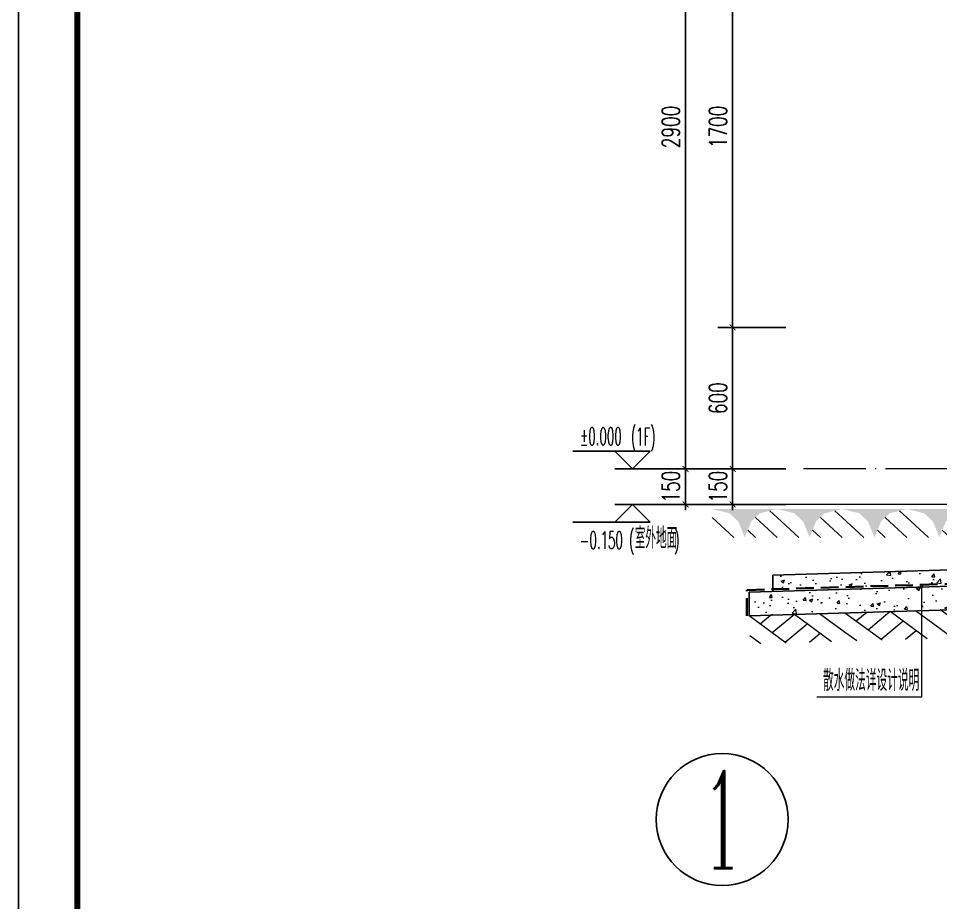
# Model space of a CAD drawing. Extents: x -1307975 to -76406, y -96289 to 379359.
# Drawn here: x -641878 to -637966, y 256342 to 260091 of the extents above; entities that cross this region are included whole.
import ezdxf
from ezdxf.enums import TextEntityAlignment as Align

# ---------------------------------------------------------------- set-up
doc = ezdxf.new("R2010")
doc.units = 0
doc.header["$LTSCALE"] = 1000
doc.linetypes.add('DASH', pattern=[0.35, 0.25, -0.1])
doc.linetypes.add('DOTE', pattern=[2.42, 2, -0.2, 0.02, -0.2])
doc.layers.get('0').update_dxf_attribs({"linetype": 'CONTINUOUS'})
doc.layers.get('DEFPOINTS').update_dxf_attribs({"linetype": 'CONTINUOUS'})
for name, color, linetype in [('AXIS', 3, 'CONTINUOUS'), ('COLUMN', 4, 'CONTINUOUS'), ('DIM_ELEV', 3, 'CONTINUOUS'), ('PUB_DIM', 3, 'CONTINUOUS'), ('PUB_TEXT', 2, 'CONTINUOUS')]:
    doc.layers.add(name, color=color, linetype=linetype)
for name, color, linetype, lineweight in [('AXIS_TEXT', 7, 'CONTINUOUS', 20), ('DOTE', 19, 'DOTE', 9), ('图框', 9, 'CONTINUOUS', 18), ('平面-排水沟', 86, 'CONTINUOUS', 15), ('立面-中轮廓线', 30, 'CONTINUOUS', 35), ('粉刷', 251, 'CONTINUOUS', 9)]:
    doc.layers.add(name, color=color, linetype=linetype, lineweight=lineweight)
doc.layers.add('yichutu', color=7, linetype='CONTINUOUS', true_color=0xffffff)
doc.styles.add('_TCH_AXIS', font='COMPLEX', dxfattribs={"bigfont": 'GBCBIG'})
doc.styles.add('_TCH_DIM', font='SIMPLEX.shx', dxfattribs={"width": 0.7, "bigfont": 'GBCBIG.shx'})
doc.styles.add('_TCH_DIM_T3', font='SIMPLEX', dxfattribs={"width": 0.705882, "bigfont": 'GBCBIG'})
doc.styles.add('DIM_FONT_T3', font='SIMPLEX', dxfattribs={"width": 0.705882, "bigfont": 'GBCBIG'})
doc.dimstyles.new('_TCH_ARCH&&25', dxfattribs={"dimtxt": 74.375, "dimasz": 25, "dimexe": 62.5, "dimexo": 75, "dimgap": 25, "dimtad": 1, "dimdec": 0, "dimzin": 0, "dimdsep": 46, "dimtxsty": '_TCH_DIM_T3', "dimblk": 'ARCHTICK', "dimcen": 0.09, "dimclrt": 7, "dimazin": 0, "dimtfac": 1, "dimtdec": 0, "dimtix": 1, "dimtmove": 2, "dimatfit": 3, "dimldrblk": 'ARCHTICK', "dimfxl": 1, "dimtolj": 1, "dimtzin": 0, "dimarcsym": 0})
pattern_1 = [(50, (28072.99, 249033.25), (143.452037, -12.550427), [15, -165]), (355, (28072.99, 249033.25), (-27.750267, 150.438427), [12, -132]), (100.4514, (28084.94, 249032.2), (115.701876, 137.88791), [12.74804, -140.22842]), (46.1842, (28072.99, 249073.25), (213.44821, -33.1038), [22.5, -247.5]), (96.6356, (28090.77, 249070.5), (186.93254, 194.82357), [19.12206, -210.3426]), (351.1842, (28072.99, 249073.25), (186.93239, 194.82372), [18, -198]), (21, (28092.99, 249063.25), (119.38141, -80.52378), [15, -165]), (326, (28092.99, 249063.25), (48.663066, 145.03001), [12, -132]), (71.4514, (28102.93, 249056.54), (168.044526, 64.5061), [12.74804, -140.22842]), (37.5, (28072.986, 249033.25), (2.431971, 66.578771), [0, -130.4, 0, -134, 0, -132.5]), (7.5, (28072.986, 249033.25), (52.613907, 78.882342), [0, -76.4, 0, -127.4, 0, -50.5]), (327.5, (28028.386, 249033.25), (106.764487, -4.510974), [0, -50, 0, -156, 0, -207]), (317.5, (28008.39, 249033.25), (116.637234, 20.020996), [0, -65, 0, -103.6, 0, -147])]

# ---------------------------------------------------------------- blocks, each defined once
blk = doc.blocks.new('$LINEPAT$素土夯实')
at = {"color": 0}
for p, q in [((0, -210), (210, 0)), ((120, -300), (420, 0)), ((420, 0), (607.5, -187.5)), ((495, -300), (795, 0)), ((615, 0), (705, -90)), ((315, -105), (502.5, -292.5)), ((210, -210), (300, -300)), ((705, -300), (795, -210))]:
    blk.add_line(p, q, dxfattribs=at)
blk = doc.blocks.new('$LinePat$自然土壤')
at = {"color": 0}
for p, q in [((0, -90), (71, -19)), ((0, -300), (210.7, -89.3)), ((420, -300), (630, -90)), ((210, -300), (286.4, -223.6))]:
    blk.add_line(p, q, dxfattribs=at)
for points in [[(0, 0), (630, 0), (168, -45), (462, -45)], [(168, -45), (462, -45), (252, -132), (378, -132)], [(252, -132), (378, -132), (315, -300)]]:
    blk.add_solid(points, dxfattribs=at)
blk = doc.blocks.new('sanshui')
at = {"layer": '粉刷'}
h = blk.add_hatch(dxfattribs=at)
h.set_pattern_fill('混凝土', color=256, scale=20)
h.set_pattern_definition(pattern_1)
edge = h.paths.add_edge_path()
edge.add_line((346317.8, 427329.6), (346257.8, 427329.6))
edge.add_line((346257.8, 427329.6), (346257.8, 427160.3))
edge.add_arc((346157.8, 427160.3), 100, 271.7184, 360, ccw=False)
edge.add_line((346160.8, 427060.3), (345137.8, 427029.6))
edge.add_line((345137.8, 427029.6), (345137.8, 426969.6))
edge.add_line((345137.8, 426969.6), (346317.8, 427005))
edge.add_line((346317.8, 427005), (346317.8, 427329.6))
h = blk.add_hatch(dxfattribs=at)
h.set_pattern_fill('混凝土', color=256, scale=20)
h.set_pattern_definition(pattern_1)
h.paths.add_polyline_path([(346337.8, 426895.6), (346337.8, 426995.6), (345037.8, 426956.6), (345037.8, 426856.6)])
at = {"layer": 'COLUMN'}
for p, q in [((346257.8, 427329.6), (346317.8, 427329.6)), ((346257.8, 427160.3), (346257.8, 427329.6)), ((346317.8, 426995), (346317.8, 427329.6)), ((346160.8, 427060.3), (345137.8, 427029.6)), ((345137.8, 426959.6), (345137.8, 427029.6)), ((346338.1, 426995.6), (345037.8, 426956.6)), ((345037.8, 426856.6), (345037.8, 426956.6)), ((346338.1, 426895.6), (345037.8, 426856.6))]:
    blk.add_line(p, q, dxfattribs=at)
blk.add_arc((346157.8, 427160.3), 100, 271.7184, 0, dxfattribs=at)
at = {"layer": '立面-中轮廓线', "linetype": 'DASH', "ltscale": 0.3}
blk.add_lwpolyline([(345027.8, 426856.6), (345027.8, 426966.3), (346317.8, 427005)], dxfattribs=at)
at = {"layer": '粉刷'}
blk.add_line((344881.5, 427329.6), (346257.8, 427329.6), dxfattribs=at)
at = {"layer": '粉刷', "yscale": 0.4, "zscale": 0.4}
for name, p, xscale, rotation in [('$LinePat$自然土壤', (345156.8, 427309.6), -0.4369306507241237, 359.9999999999903), ('$LinePat$自然土壤', (345432, 427309.6), -0.4369306507241237, 359.9999999999903), ('$LinePat$自然土壤', (345707.3, 427309.6), -0.4369306507241237, 359.9999999999903), ('$LinePat$自然土壤', (345982.6, 427309.6), -0.4369306507241237, 359.9999999999903), ('$LinePat$自然土壤', (346257.8, 427309.6), -0.4369306507241237, 359.9999999999903), ('$LINEPAT$素土夯实', (345851.2, 426881), -0.5117605352322558, 1.718358001643932), ('$LINEPAT$素土夯实', (346257.8, 426893.2), -0.5117605352322558, 1.718358001643932), ('$LINEPAT$素土夯实', (345444.5, 426868.8), -0.5117605352322558, 1.718358001643932)]:
    blk.add_blockref(name, p, dxfattribs=dict(at, xscale=xscale, rotation=rotation))
blk = doc.blocks.new('GFDDDDRG')
at = {"layer": '图框'}
blk.add_lwpolyline([(923309.8, -107437), (923309.8, -159999.5), (893609.8, -159999.5), (893609.8, -107437)], close=True, dxfattribs=at)
blk.add_lwpolyline([(923309.8, -107437), (923309.8, -159999.5), (893609.8, -159999.5), (893609.8, -107437)], close=True, dxfattribs=at)
at = {"layer": '图框', "const_width": 50}
blk.add_lwpolyline([(894109.8, -159499.5), (922809.8, -159499.5), (922809.8, -108687), (894109.8, -108687)], close=True, dxfattribs=at)
blk = doc.blocks.new('yct-1051-594-26275-14850-25-1002.0')
at = {"layer": 'yichutu', "color": 7, "true_color": 0xffffff}
blk.add_lwpolyline([(0, 0), (0, 14850), (26275, 14850), (26275, 0)], close=True, dxfattribs=at)
blk = doc.blocks.new('_ArchTick')
at = {"color": 0, "linetype": 'ByBlock', "const_width": 0.15}
blk.add_lwpolyline([(-0.5, -0.5), (0.5, 0.5)], dxfattribs=at)
blk = doc.blocks.new('*D3343')
at = {"layer": 'DEFPOINTS', "color": 0, "transparency": 16777216}
for p in [(-638848.1, 258180.7), (-638548.1, 258180.7), (-638548.1, 258030.3)]:
    blk.add_point(p, dxfattribs=at)
at = {"layer": 'PUB_DIM', "color": 0, "lineweight": -2, "transparency": 16777216}
for p, q in [((-638848.1, 258180.7), (-638848.1, 258205.7)), ((-638623.1, 258180.7), (-638910.6, 258180.7)), ((-638848.1, 258030.3), (-638848.1, 258180.7)), ((-638623.1, 258030.3), (-638910.6, 258030.3)), ((-638848.1, 258030.3), (-638848.1, 258005.3))]:
    blk.add_line(p, q, dxfattribs=at)
at = {"layer": 'PUB_DIM', "color": 0, "lineweight": -2, "transparency": 16777216, "xscale": 25, "yscale": 25, "zscale": 25}
for p, rotation in [((-638848.1, 258180.7), 270), ((-638848.1, 258030.3), 90)]:
    blk.add_blockref('_ArchTick', p, dxfattribs=dict(at, rotation=rotation))
at = {"layer": 'PUB_DIM', "color": 7, "transparency": 16777216, "insert": (-638910.3, 258105.5), "char_height": 74.38, "attachment_point": 5, "rotation": 90, "style": '_TCH_DIM_T3'}
blk.add_mtext('\\A1;150', dxfattribs=at)
blk = doc.blocks.new('*D3344')
at = {"layer": 'DEFPOINTS', "color": 0, "transparency": 16777216}
for p in [(-638848.1, 258780.7), (-638548.1, 258780.7), (-638548.1, 258180.7)]:
    blk.add_point(p, dxfattribs=at)
at = {"layer": 'PUB_DIM', "color": 0, "lineweight": -2, "transparency": 16777216}
for p, q in [((-638623.1, 258780.7), (-638910.6, 258780.7)), ((-638848.1, 258180.7), (-638848.1, 258780.7)), ((-638623.1, 258180.7), (-638910.6, 258180.7))]:
    blk.add_line(p, q, dxfattribs=at)
at = {"layer": 'PUB_DIM', "color": 0, "lineweight": -2, "transparency": 16777216, "xscale": 25, "yscale": 25, "zscale": 25}
for p, rotation in [((-638848.1, 258780.7), 90), ((-638848.1, 258180.7), 270)]:
    blk.add_blockref('_ArchTick', p, dxfattribs=dict(at, rotation=rotation))
at = {"layer": 'PUB_DIM', "color": 7, "transparency": 16777216, "insert": (-638910.3, 258480.7), "char_height": 74.38, "attachment_point": 5, "rotation": 90, "style": '_TCH_DIM_T3'}
blk.add_mtext('\\A1;600', dxfattribs=at)
blk = doc.blocks.new('*D3345')
at = {"layer": 'DEFPOINTS', "color": 0, "transparency": 16777216}
for p in [(-638848.1, 260480.7), (-638548.1, 260480.7), (-638548.1, 258780.7)]:
    blk.add_point(p, dxfattribs=at)
at = {"layer": 'PUB_DIM', "color": 0, "lineweight": -2, "transparency": 16777216}
for p, q in [((-638623.1, 260480.7), (-638910.6, 260480.7)), ((-638848.1, 258780.7), (-638848.1, 260480.7)), ((-638623.1, 258780.7), (-638910.6, 258780.7))]:
    blk.add_line(p, q, dxfattribs=at)
at = {"layer": 'PUB_DIM', "color": 0, "lineweight": -2, "transparency": 16777216, "xscale": 25, "yscale": 25, "zscale": 25}
for p, rotation in [((-638848.1, 260480.7), 90), ((-638848.1, 258780.7), 270)]:
    blk.add_blockref('_ArchTick', p, dxfattribs=dict(at, rotation=rotation))
at = {"layer": 'PUB_DIM', "color": 7, "transparency": 16777216, "insert": (-638910.3, 259630.7), "char_height": 74.38, "attachment_point": 5, "rotation": 90, "style": '_TCH_DIM_T3'}
blk.add_mtext('\\A1;1700', dxfattribs=at)
blk = doc.blocks.new('*D3360')
at = {"layer": 'DEFPOINTS', "color": 0, "transparency": 16777216}
for p in [(-639048.1, 258180.7), (-638548.1, 258180.7), (-638548.1, 258030.3)]:
    blk.add_point(p, dxfattribs=at)
at = {"layer": 'PUB_DIM', "color": 0, "lineweight": -2, "transparency": 16777216}
for p, q in [((-639048.1, 258180.7), (-639048.1, 258205.7)), ((-638623.1, 258180.7), (-639110.6, 258180.7)), ((-639048.1, 258030.3), (-639048.1, 258180.7)), ((-638623.1, 258030.3), (-639110.6, 258030.3)), ((-639048.1, 258030.3), (-639048.1, 258005.3))]:
    blk.add_line(p, q, dxfattribs=at)
at = {"layer": 'PUB_DIM', "color": 0, "lineweight": -2, "transparency": 16777216, "xscale": 25, "yscale": 25, "zscale": 25}
for p, rotation in [((-639048.1, 258180.7), 270), ((-639048.1, 258030.3), 90)]:
    blk.add_blockref('_ArchTick', p, dxfattribs=dict(at, rotation=rotation))
at = {"layer": 'PUB_DIM', "color": 7, "transparency": 16777216, "insert": (-639110.3, 258105.5), "char_height": 74.38, "attachment_point": 5, "rotation": 90, "style": '_TCH_DIM_T3'}
blk.add_mtext('\\A1;150', dxfattribs=at)
blk = doc.blocks.new('*D3361')
at = {"layer": 'DEFPOINTS', "color": 0, "transparency": 16777216}
for p in [(-639048.1, 261080.7), (-638548.1, 261080.7), (-638548.1, 258180.7)]:
    blk.add_point(p, dxfattribs=at)
at = {"layer": 'PUB_DIM', "color": 0, "lineweight": -2, "transparency": 16777216}
for p, q in [((-638623.1, 261080.7), (-639110.6, 261080.7)), ((-639048.1, 258180.7), (-639048.1, 261080.7)), ((-638623.1, 258180.7), (-639110.6, 258180.7))]:
    blk.add_line(p, q, dxfattribs=at)
at = {"layer": 'PUB_DIM', "color": 0, "lineweight": -2, "transparency": 16777216, "xscale": 25, "yscale": 25, "zscale": 25}
for p, rotation in [((-639048.1, 261080.7), 90), ((-639048.1, 258180.7), 270)]:
    blk.add_blockref('_ArchTick', p, dxfattribs=dict(at, rotation=rotation))
at = {"layer": 'PUB_DIM', "color": 7, "transparency": 16777216, "insert": (-639110.3, 259630.7), "char_height": 74.38, "attachment_point": 5, "rotation": 90, "style": '_TCH_DIM_T3'}
blk.add_mtext('\\A1;2900', dxfattribs=at)

msp = doc.modelspace()

# ---------------------------------------------------------------- linework, layer by layer
at = {"layer": 'AXIS', "color": 6}
msp.add_circle((-638892.52, 256694.15), 280, dxfattribs=at)
at = {"layer": 'DIM_ELEV'}
for p, q in [((-639198.1, 258255.72), (-639526.1, 258255.72)), ((-639273.1, 258180.72), (-639348.1, 258255.72)), ((-639273.1, 258180.72), (-639198.1, 258255.72)), ((-638848.1, 258180.72), (-639348.1, 258180.72)), ((-639273.1, 258030.25), (-639348.1, 257955.25)), ((-638848.1, 258030.25), (-639348.1, 258030.25)), ((-639273.1, 258030.25), (-639198.1, 257955.25)), ((-639198.1, 257955.25), (-639526.1, 257955.25))]:
    msp.add_line(p, q, dxfattribs=at)
at = {"layer": 'DOTE', "color": 1, "linetype": 'DOTE', "ltscale": 0.2}
msp.add_line((-635379.38, 258180.72), (-638548.1, 258180.72), dxfattribs=at)
at = {"layer": '平面-排水沟'}
for p, q in [((-638046.92, 257681.13), (-638046.92, 257213.29)), ((-638046.92, 257213.29), (-638491.06, 257213.29))]:
    msp.add_line(p, q, dxfattribs=at)
at = {"layer": '平面-排水沟', "const_width": 6.67}
msp.add_lwpolyline([(-638046.92, 257684.46, 1), (-638046.92, 257677.8, 1)], format="xyb", close=True, dxfattribs=at)

# ---------------------------------------------------------------- block references
at = {"xscale": 0.5, "yscale": 0.5, "zscale": 0.5}
msp.add_blockref('GFDDDDRG', (-1088682.89, 332907.23), dxfattribs=at)
msp.add_blockref('sanshui', (-983816.03, -169298.91))
at = {"layer": 'yichutu', "rotation": 270}
msp.add_blockref('yct-1051-594-26275-14850-25-1002.0', (-641878, 279188.75), dxfattribs=at)

# ---------------------------------------------------------------- texts
at = {"layer": 'AXIS_TEXT', "color": 6, "style": '_TCH_AXIS'}
msp.add_text('1', height=411.78, dxfattribs=at).set_placement((-638980.76, 256488.26), (-638804.28, 256488.26), align=Align.FIT)
at = {"layer": 'PUB_TEXT'}
for s, height, style, width, p in [('%%P0.000', 74.375, '_TCH_DIM', 0.494118, (-639495.1, 258281.97)), ('(1F)', 74.375, '_TCH_DIM', 0.494118, (-639279.73, 258280.75)), ('-0.150', 74.375, '_TCH_DIM', 0.494118, (-639496.5, 257841.5)), ('(', 74.38, '_TCH_DIM', 0.494118, (-639287.78, 257842.73)), ('室外地面', 89.362, '_TCH_DIM', 0.7, (-639263.28, 257842.73)), (')', 74.38, '_TCH_DIM', 0.494118, (-639096.47, 257842.73)), ('散水做法详设计说明', 89.362, 'DIM_FONT_T3', 0.705882, (-638464.81, 257239.54))]:
    msp.add_text(s, height=height, dxfattribs=dict(at, style=style, width=width)).set_placement(p)

# ---------------------------------------------------------------- dimensions: what is measured, and where the dimension line sits
at = {"layer": 'PUB_DIM'}
for p1, p2, distance, picture, middle in [((-638548.1, 258180.72), (-638548.1, 261080.72), 500, '*D3361', (-639110.29, 259630.72)), ((-638548.1, 258780.72), (-638548.1, 260480.72), 300, '*D3345', (-638910.29, 259630.72)), ((-638548.1, 258180.72), (-638548.1, 258780.72), 300, '*D3344', (-638910.29, 258480.72)), ((-638548.1, 258030.25), (-638548.1, 258180.72), 500, '*D3360', (-639110.29, 258105.49)), ((-638548.1, 258030.25), (-638548.1, 258180.72), 300, '*D3343', (-638910.29, 258105.49))]:
    dim = msp.add_aligned_dim(p1=p1, p2=p2, distance=distance, dimstyle='_TCH_ARCH&&25', dxfattribs=at)
    dim.commit()
    dim.dimension.update_dxf_attribs({"geometry": picture, "text_midpoint": middle})

doc.saveas('drawing.dxf')
